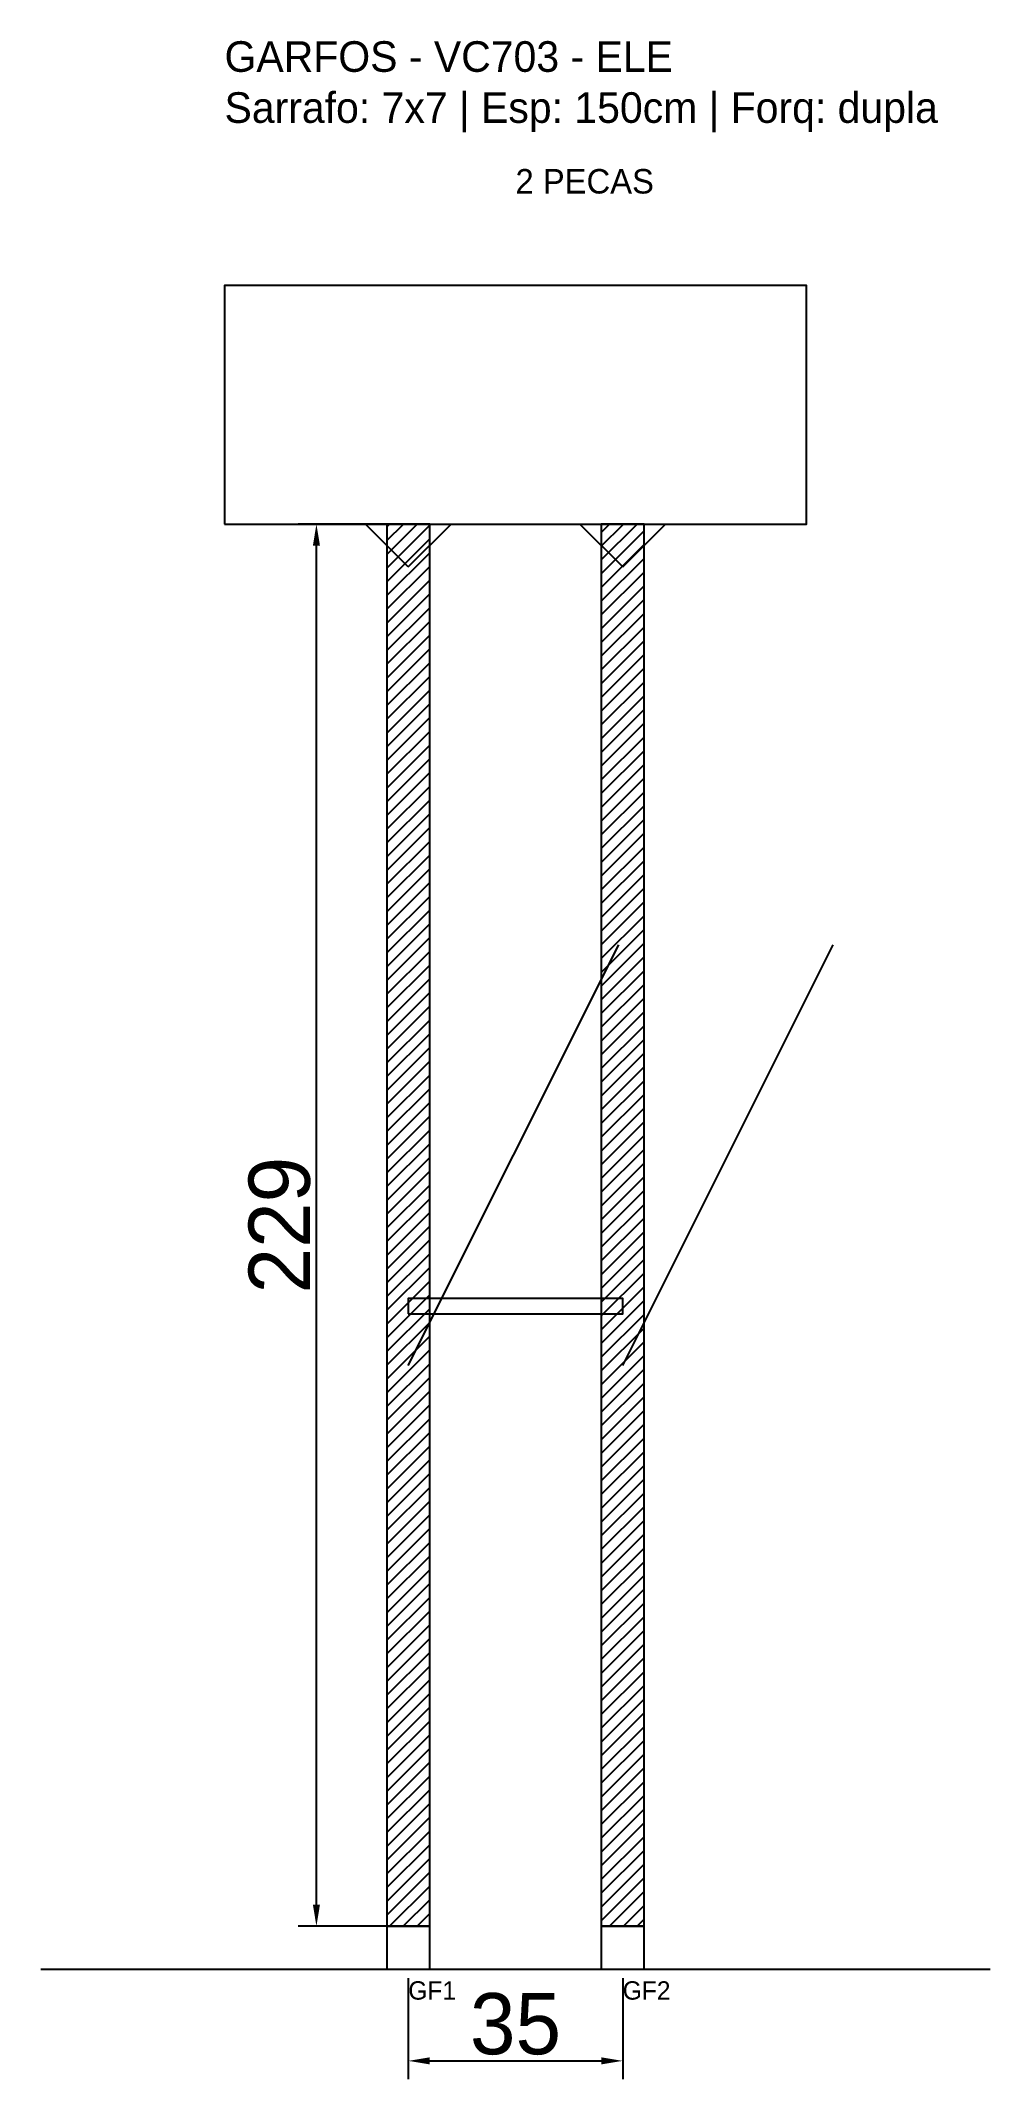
# Model space of a CAD drawing. Header units: metres. Extents: x -30 to 125, y -25 to 308.
import ezdxf

# ---------------------------------------------------------------- set-up
doc = ezdxf.new("R2010")
doc.units = ezdxf.units.M
for name, color, linetype in [('BARRA_ANCORAGEM', 1, 'Continuous'), ('COTA', 241, 'Continuous'), ('GARFOS OK', 3, 'Continuous'), ('NOME DA VIGA', 6, 'Continuous'), ('SARR_7x7', 40, 'Continuous'), ('TIRAS REESCORAMENTO', 252, 'Continuous'), ('VIGAS', 3, 'Continuous')]:
    doc.layers.add(name, color=color, linetype=linetype)
doc.dimstyles.new('EZ DXF', dxfattribs={"dimtxt": 10, "dimasz": 3.5, "dimexe": 3, "dimexo": 1.5, "dimgap": 1, "dimtad": 1, "dimdec": 1, "dimdsep": 46, "dimcen": 2.5, "dimazin": 3, "dimtfac": 1, "dimtmove": 0, "dimatfit": 3})

msp = doc.modelspace()

# ---------------------------------------------------------------- hatches: boundary and pattern name
at = {"layer": 'COTA'}
h = msp.add_hatch(dxfattribs=at)
h.set_pattern_fill('ANSI31', scale=0.5)
h.paths.add_polyline_path([(26.5, 0), (33.5, 0), (33.5, 229), (26.5, 229)])
h = msp.add_hatch(dxfattribs=at)
h.set_pattern_fill('ANSI31', scale=0.5)
h.paths.add_polyline_path([(61.5, 0), (68.5, 0), (68.5, 229), (61.5, 229)])

# ---------------------------------------------------------------- linework, layer by layer
at = {"layer": 'BARRA_ANCORAGEM'}
for p, q in [((30, 91.6), (64.35, 160.3)), ((65, 91.6), (99.35, 160.3))]:
    msp.add_line(p, q, dxfattribs=at)
at = {"layer": 'GARFOS OK'}
for p, q in [((30, 222), (23, 229)), ((23, 229), (37, 229)), ((30, 222), (37, 229)), ((65, 222), (58, 229)), ((58, 229), (72, 229)), ((65, 222), (72, 229))]:
    msp.add_line(p, q, dxfattribs=at)
at = {"layer": 'GARFOS OK', "linetype": 'CONTINUOUS'}
msp.add_line((-30, -7), (125, -7), dxfattribs=at)
at = {"layer": 'GARFOS OK'}
for points in [[(26.5, 0), (33.5, 0), (33.5, 229), (26.5, 229), (26.5, 0)], [(61.5, 0), (68.5, 0), (68.5, 229), (61.5, 229), (61.5, 0)]]:
    msp.add_lwpolyline(points, dxfattribs=at)
at = {"layer": 'SARR_7x7'}
for points in [[(26.5, -7), (33.5, -7), (33.5, 0), (26.5, 0), (26.5, -7)], [(61.5, -7), (68.5, -7), (68.5, 0), (61.5, 0), (61.5, -7)]]:
    msp.add_lwpolyline(points, dxfattribs=at)
at = {"layer": 'TIRAS REESCORAMENTO'}
msp.add_lwpolyline([(30, 100), (65, 100), (65, 102.5), (30, 102.5), (30, 100)], dxfattribs=at)
at = {"layer": 'VIGAS'}
msp.add_lwpolyline([(0, 229), (95, 229), (95, 268), (0, 268), (0, 229)], dxfattribs=at)

# ---------------------------------------------------------------- texts
at = {"layer": 'NOME DA VIGA'}
for s, height, p in [('2 PECAS', 4, (47.5, 283)), ('GF1', 3, (30, -12)), ('GF2', 3, (65, -12))]:
    msp.add_text(s, height=height, dxfattribs=at).set_placement(p)
at = {"layer": 'NOME DA VIGA', "insert": (0, 293), "char_height": 5, "attachment_point": 7}
msp.add_mtext('GARFOS - VC703 - ELE\\PSarrafo: 7x7 | Esp: 150cm | Forq: dupla', dxfattribs=at)

# ---------------------------------------------------------------- dimensions: what is measured, and where the dimension line sits
at = {"layer": 'COTA'}
msp.add_linear_dim(base=(15, 0), p1=(30, 0), p2=(30, 229), angle=90, dimstyle='EZ DXF', dxfattribs=at).render()
msp.add_linear_dim(base=(30, -22), p1=(30, -7), p2=(65, -7), dimstyle='EZ DXF', dxfattribs=at).render()

doc.saveas('drawing.dxf')
